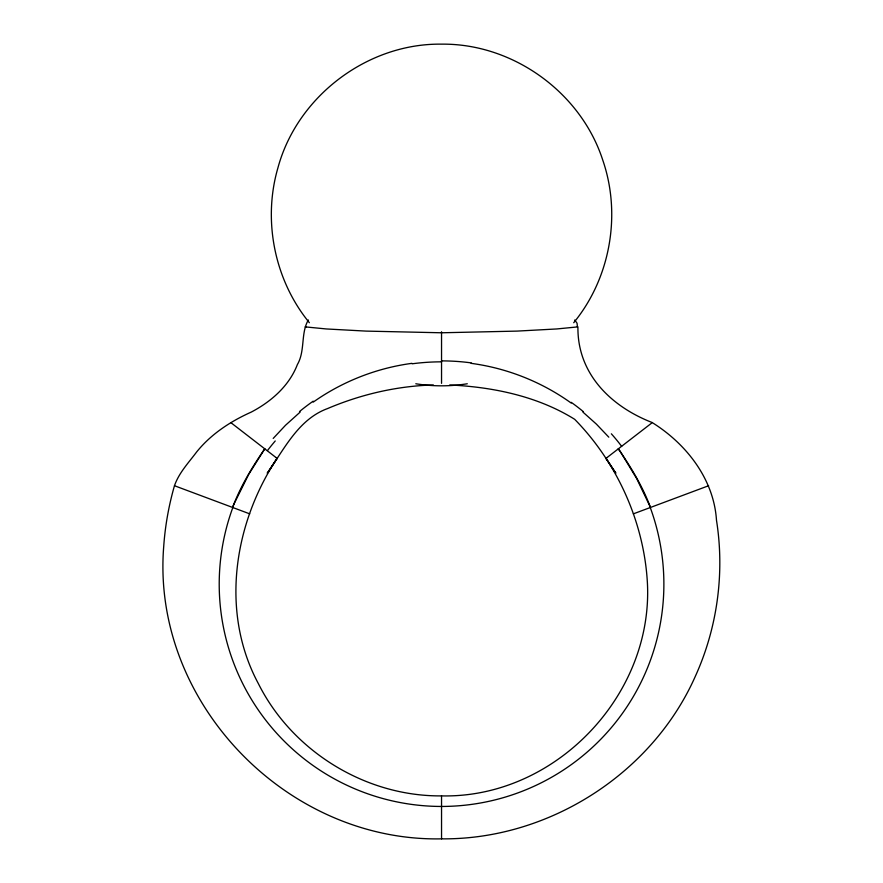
<?xml version="1.0" encoding="UTF-8"?>
<svg xmlns="http://www.w3.org/2000/svg" width="883" height="883" viewBox="0 0 883 883"><rect width="100%" height="100%" fill="white"/><g stroke="black" fill="none" stroke-linecap="round" stroke-linejoin="round"><path stroke-width="1.32" d="M441.544 383.343L441.544 331.765M449.723 384.966C492.957 386.997 537.581 396.191 574.656 419.293C617.305 462.714 644.314 522.879 647.449 583.762C652.824 696.157 554.447 798.453 441.544 795.892L441.544 838.85C286.666 842.018 151.192 701.996 163.708 546.566C165.121 525.97 168.774 505.584 174.459 485.738C178.962 472.758 188.642 462.681 196.71 451.875C211.169 434.006 230.474 421.39 251.269 412.085C271.147 401.644 289.127 385.981 297.372 364.591C305.352 350.948 300.584 333.079 308.333 319.977M433.365 384.966C397.041 385.981 361.015 394.348 327.615 408.542C298.277 419.259 284.16 449.348 267.229 473.222L277.074 458.354C233.62 524.038 220.11 612.427 258.377 683.641C292.295 751.356 365.728 796.576 441.544 795.892M573.707 322.725C610.341 278.123 621.566 214.558 602.736 160.044C580.793 92.296 512.824 43.322 441.544 44.15C367.339 43.146 297.141 96.446 277.88 168.002C262.56 220.684 274.591 280.275 309.381 322.725M273.2 438.421L285.518 425.264L300.132 412.107M606.731 457.78L605.97 458.387L615.859 473.222L606.014 458.354L652.272 422.615C686.29 443.862 713.872 479.016 716.488 520.286C724.822 572.813 717.382 627.603 695.451 676.047C652.206 773.916 548.354 839.899 441.544 838.85M313.222 402.118C342.383 381.489 376.577 368.068 411.975 363.343M633.365 513.851L708.607 485.738M306.048 326.997L305.165 326.876L326.291 328.951L366.059 331.103L441.544 332.781L517.03 331.103L556.798 328.951L577.923 326.876C577.261 373.785 610.97 406.577 652.305 422.582M577.427 326.942L577.063 323.255L574.756 319.977M467.295 383.763C450.275 386.511 432.813 386.511 415.794 383.763M471.114 363.343C507.052 368.134 541.743 381.897 571.191 403.056M174.492 485.738L249.734 513.851M231.666 423.255L277.119 458.387L276.346 457.78M231.103 422.836L231.501 423.134M582.957 412.107L596.4 424.127L608.806 437.173M650.175 507.317A222.604 222.384 9.8 0 1 441.544 806.455A222.604 222.384 -9.8 0 1 232.913 507.317M611.356 433.807A100.209 49.194 52 0 1 621.665 446.356M441.544 360.893A132.042 77.682 0 0 1 471.29 362.902M412.151 363.796A132.042 76.755 -0.1 0 1 441.544 361.831M571.246 402.35A62.903 18.3 38.8 0 1 583.409 411.71M267.516 450.496A98.973 40.629 -51.7 0 1 275.242 440.959M299.514 411.555A63.399 18.698 -38.6 0 1 313.211 401.169M233.686 504.601L232.693 507.228C240.507 486.279 252.218 467.052 264.845 448.696L248.675 474.447L233.686 504.601M620.363 451.632L618.243 448.696C630.87 467.052 642.581 486.279 650.396 507.228L636.731 478.641L620.363 451.632"/></g></svg>
